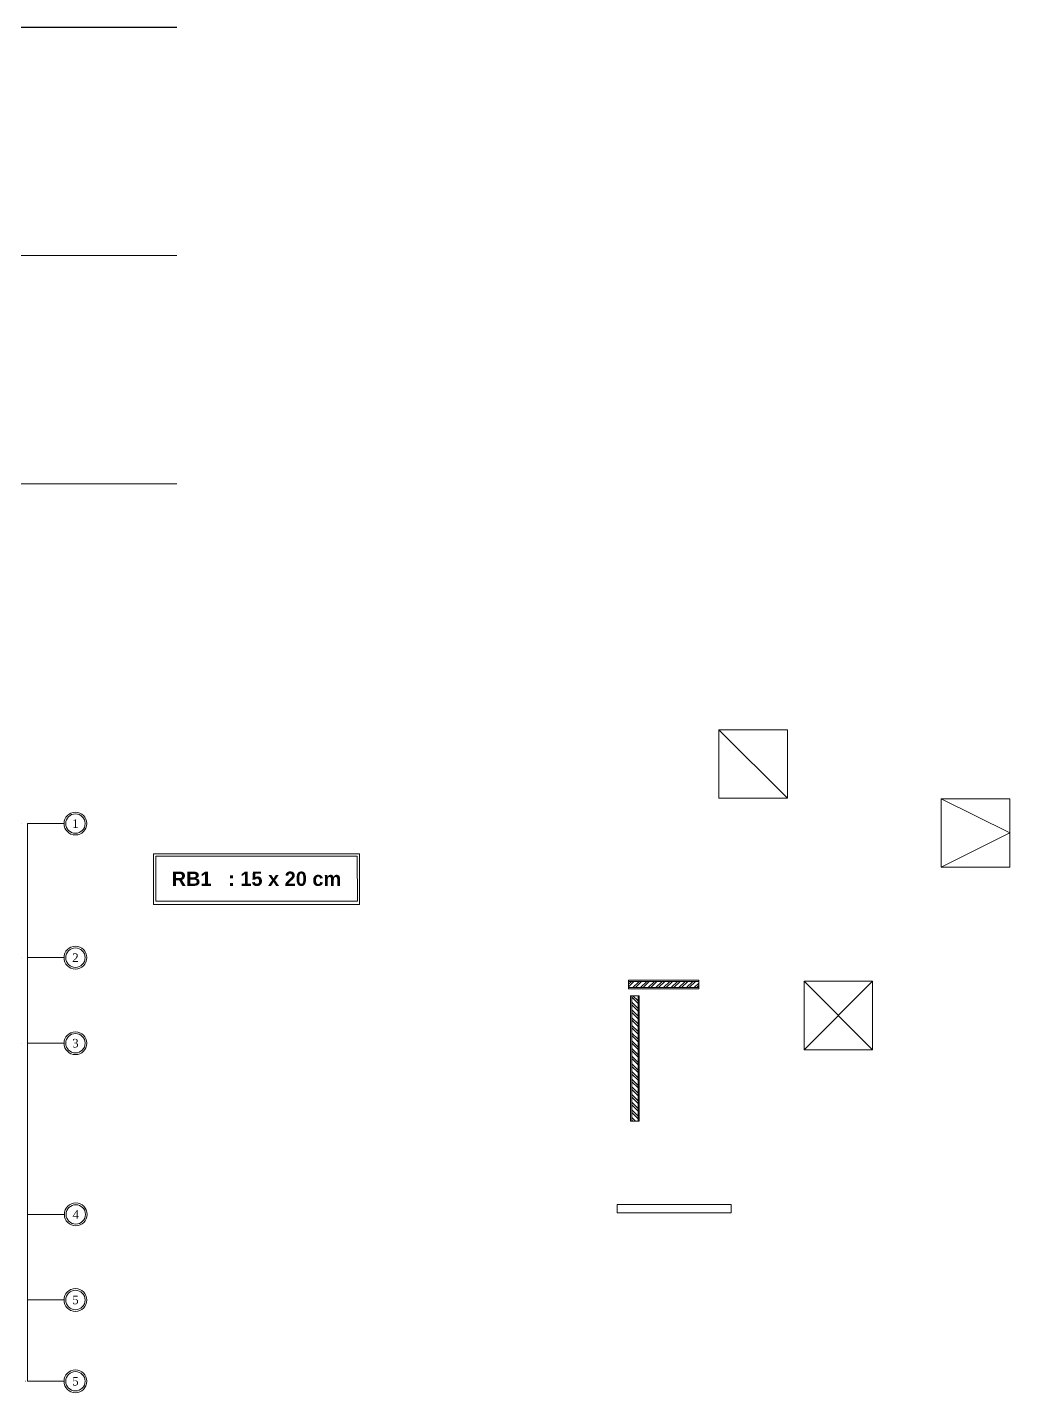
# Model space of a CAD drawing. Header units: millimetres. Extents: x -12161372 to 46643, y -9506984 to 15358.
# Drawn here: x 30129 to 31850, y -654 to 1739 of the extents above; entities that cross this region are included whole.
import ezdxf

# ---------------------------------------------------------------- set-up
doc = ezdxf.new("R2010")
doc.units = ezdxf.units.MM
doc.linetypes.add('ACAD_ISO10W100', pattern=[18, 12, -3, 0, -3])
for name, color, linetype, lineweight in [('arsiran', 202, 'Continuous', 0), ('as', 7, 'Continuous', 0), ('dinding', 110, 'Continuous', 9), ('pondasi', 7, 'Continuous', 13), ('teks', 255, 'Continuous', 5)]:
    doc.layers.add(name, color=color, linetype=linetype, lineweight=lineweight)
doc.layers.add('NOITHAT', color=21, linetype='Continuous')
doc.layers.add('sloof', color=7, linetype='Continuous')
doc.styles.get("Standard").update_dxf_attribs({"font": 'arial.ttf'})
doc.styles.add('teks2', font='times.ttf', dxfattribs={"height": 15})

# ---------------------------------------------------------------- blocks, each defined once
blk = doc.blocks.new('*U2')
at = {"layer": 'arsiran'}
h = blk.add_hatch(dxfattribs=at)
h.set_pattern_fill('ANSI32', color=256)
h.set_pattern_definition([(45, (-2421.564, -4513.269), (-6.735192, 6.735192), []), (45, (-2417.0735, -4513.269), (-6.735192, 6.735192), [])])
h.paths.add_polyline_path([(0, 5.5), (0, -5.5), (123.1, -5.5), (123.1, 5.5)])
blk.add_lwpolyline([(0, -5.5), (123.1, -5.5), (123.1, 5.5), (0, 5.5)], close=True, dxfattribs=at)
at = {"layer": 'dinding'}
blk.add_lwpolyline([(0, -7.5), (123.1, -7.5), (123.1, 7.5), (0, 7.5)], close=True, dxfattribs=at)
blk = doc.blocks.new('*U3')
at = {"layer": 'arsiran'}
h = blk.add_hatch(dxfattribs=at)
h.set_pattern_fill('ANSI32', color=256)
h.set_pattern_definition([(45, (-2324.681, -4513.269), (-6.735192, 6.735192), []), (45, (-2320.191, -4513.269), (-6.735192, 6.735192), [])])
h.paths.add_polyline_path([(0, 5.5), (0, -5.5), (220, -5.5), (220, 5.5)])
blk.add_lwpolyline([(0, -5.5), (220, -5.5), (220, 5.5), (0, 5.5)], close=True, dxfattribs=at)
at = {"layer": 'dinding'}
blk.add_lwpolyline([(0, -7.5), (220, -7.5), (220, 7.5), (0, 7.5)], close=True, dxfattribs=at)
blk = doc.blocks.new('1')
at = {"layer": 'pondasi', "ltscale": 10}
blk.add_line((24293.9, -605.7), (24413.8, -485.7), dxfattribs=at)
blk.add_lwpolyline([(24413.9, -605.7), (24413.8, -485.7), (24293.8, -485.7), (24293.9, -605.7)], close=True, dxfattribs=at)
blk = doc.blocks.new('2')
at = {"layer": 'pondasi', "ltscale": 10}
for p, q in [((24443.1, -926.5), (24563.1, -806.5)), ((24443.1, -806.5), (24563.1, -926.5))]:
    blk.add_line(p, q, dxfattribs=at)
blk.add_lwpolyline([(24443.1, -926.5), (24563.1, -926.5), (24563.1, -806.5), (24443.1, -806.5)], close=True, dxfattribs=at)
blk = doc.blocks.new('3')
at = {"layer": 'pondasi', "ltscale": 10}
for q in [(24443.1, -726.5), (24563.1, -726.5)]:
    blk.add_line((24503.1, -606.5), q, dxfattribs=at)
blk.add_lwpolyline([(24443.1, -606.5), (24443.1, -726.5), (24563.1, -726.5), (24563.1, -606.5)], close=True, dxfattribs=at)

msp = doc.modelspace()

# ---------------------------------------------------------------- linework, layer by layer
at = {"layer": 'as', "ltscale": 10}
for p, q in [((26982.037, 1739.019), (30386.668, 1739.019)), ((26986.285, 1339.019), (30390.916, 1339.019)), ((26986.285, 939.019), (30390.916, 939.019))]:
    msp.add_line(p, q, dxfattribs=at)
at = {"layer": 'NOITHAT', "ltscale": 10}
msp.add_line((26986.285, 1739.019), (30390.916, 1739.019), dxfattribs=at)
at = {"layer": 'pondasi', "ltscale": 10}
msp.add_lwpolyline([(31162.161, -324.128), (31162.161, -339.128), (31362.161, -339.128), (31362.161, -324.128)], close=True, dxfattribs=at)
at = {"layer": 'teks', "linetype": 'ACAD_ISO10W100', "lineweight": 0, "ltscale": 10, "transparency": 33554687}
for p, q in [((28167.198, 343.344), (30129.502, 343.344)), ((28167.198, 108.344), (30129.502, 108.344)), ((28167.198, -41.656), (30129.502, -41.656)), ((28174.698, -634.156), (30137.002, -634.156))]:
    msp.add_line(p, q, dxfattribs=at)
at = {"layer": 'teks', "ltscale": 10}
msp.add_line((30129.502, 343.344), (30129.502, -634.156), dxfattribs=at)
msp.add_line((30129.502, 343.344), (30129.502, -634.156), dxfattribs=at)
at = {"layer": 'teks', "ltscale": 0.8}
for p, q in [((30129.502, 343.344), (30193.46, 343.344)), ((30129.502, 108.344), (30193.46, 108.344)), ((30129.502, -41.656), (30193.46, -41.656)), ((30130.127, -341.656), (30194.085, -341.656)), ((30129.502, -491.655), (30193.46, -491.655)), ((30129.502, -634.156), (30193.46, -634.156))]:
    msp.add_line(p, q, dxfattribs=at)
at = {"layer": 'teks', "ltscale": 10}
for points in [[(30350.076, 290.175), (30711.198, 290.175), (30711.198, 201.522), (30350.076, 201.522)], [(30354.076, 286.175), (30707.198, 286.175), (30707.405, 207.131), (30354.283, 207.131)]]:
    msp.add_lwpolyline(points, close=True, dxfattribs=at)
at = {"layer": 'teks'}
for centre, radius in [((30213.46, 343.344), 20), ((30213.46, 343.344), 17), ((30213.46, 108.344), 20), ((30213.46, 108.344), 17), ((30213.46, -41.656), 20), ((30213.46, -41.656), 17), ((30214.085, -341.656), 20), ((30214.085, -341.656), 17), ((30213.46, -491.655), 20), ((30213.46, -491.655), 17), ((30213.46, -634.156), 20), ((30213.46, -634.156), 17)]:
    msp.add_circle(centre, radius, dxfattribs=at)

# ---------------------------------------------------------------- block references
at = {"layer": 'dinding'}
msp.add_blockref('*U2', (31182.295, 61.294), dxfattribs=at)
at = {"layer": 'dinding', "rotation": 270}
msp.add_blockref('*U3', (31193.372, 41.654), dxfattribs=at)
at = {"layer": 'pondasi', "rotation": 270}
for name, p in [('1', (31946.144, 24801.697)), ('3', (32456.302, 24830.05))]:
    msp.add_blockref(name, p, dxfattribs=at)
at = {"layer": 'pondasi'}
msp.add_blockref('2', (7046.683, 873.542), dxfattribs=at)

# ---------------------------------------------------------------- texts
at = {"layer": 'sloof', "ltscale": 10, "insert": (30381.993, 259.154), "char_height": 25, "attachment_point": 1}
msp.add_mtext_dynamic_manual_height_columns('{\\fArial|b1|i0|c0|p34;RB1   : 15 x 20 cm}', width=300.98988, gutter_width=100, heights=[0], dxfattribs=at)
at = {"layer": 'teks', "char_height": 15, "attachment_point": 5, "style": 'teks2'}
for s, insert in [('1', (30213.46, 343.344)), ('2', (30213.46, 108.344)), ('3', (30213.46, -41.656)), ('4', (30214.085, -341.656)), ('5', (30213.46, -491.655)), ('5', (30213.46, -634.156))]:
    msp.add_mtext_dynamic_manual_height_columns(s, width=35.65071, gutter_width=15, heights=[0], dxfattribs=dict(at, insert=insert))

doc.saveas('drawing.dxf')
